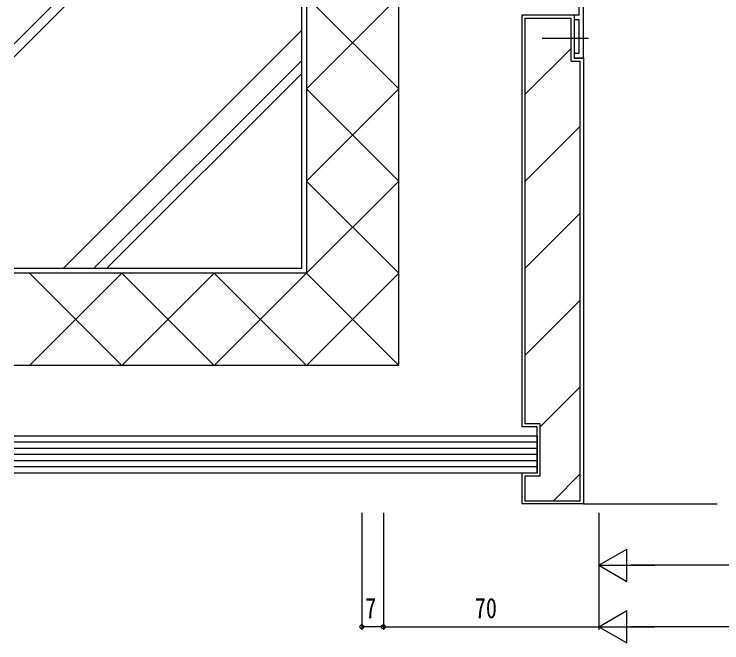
# Model space of a CAD drawing. Units: millimetres, scale not verified. Extents: x -1134 to 1133, y -806 to 806.
# Drawn here: x 114.7 to 344.7, y 12.5 to 217 of the extents above; entities that cross this region are included whole.
import ezdxf
from ezdxf.enums import TextEntityAlignment as Align

# ---------------------------------------------------------------- set-up
doc = ezdxf.new("R2010")
doc.units = ezdxf.units.MM
doc.header["$LTSCALE"] = 4
for name, color, linetype in [('0-2_YKK_11', 7, 'Continuous'), ('0-3_YKK_12', 2, 'Continuous'), ('0-5_YKK_D', 6, 'Continuous'), ('0-7_YSS_K', 3, 'Continuous'), ('0-8_YSS_KE', 3, 'Continuous')]:
    doc.layers.add(name, color=color, linetype=linetype)
doc.styles.add('ＭＳ ゴシック', font='')
doc.styles.get('ＭＳ ゴシック').set_extended_font_data('MS Gothic')

msp = doc.modelspace()

# ---------------------------------------------------------------- linework, layer by layer
at = {"layer": '0-2_YKK_11'}
msp.add_lwpolyline([(298.229, 220.202), (298.229, 216.702), (296.729, 216.702), (296.729, 215.202), (298.229, 215.202), (298.229, 204.202), (296.729, 204.202), (296.729, 202.702), (299.729, 202.702), (299.729, 222.702)], dxfattribs=at)
at = {"layer": '0-3_YKK_12'}
msp.add_line((286.305, 209.202), (301.346, 209.202), dxfattribs=at)
at = {"layer": '0-5_YKK_D'}
for p, q in [((227.729, 54.702), (227.729, 16.701)), ((234.729, 54.702), (234.729, 16.701)), ((234.729, 54.702), (234.729, 16.701)), ((304.729, 54.702), (304.729, 16.701)), ((304.729, 54.702), (304.729, 36.702)), ((304.729, 54.702), (304.729, 16.701)), ((304.729, 37.702), (313.822, 42.952)), ((313.822, 32.452), (313.822, 42.952)), ((304.729, 37.702), (313.822, 32.452)), ((304.729, 37.702), (322.916, 37.702)), ((394.229, 37.702), (315.229, 37.702)), ((304.729, 17.701), (313.822, 22.951)), ((313.822, 12.451), (313.822, 22.951)), ((234.729, 17.701), (227.729, 17.701)), ((234.729, 17.701), (304.729, 17.701)), ((304.729, 17.701), (313.822, 12.451)), ((304.729, 17.701), (322.916, 17.701)), ((723.41, 17.701), (315.229, 17.701))]:
    msp.add_line(p, q, dxfattribs=at)
for centre in [(227.729, 17.701), (234.729, 17.701), (234.729, 17.701)]:
    msp.add_circle(centre, 0.637, dxfattribs=at)
at = {"layer": '0-7_YSS_K'}
for p, q in [((208.229, 134.202), (208.229, 311.202)), ((208.229, 300.882), (114.729, 207.382)), ((208.229, 296.64), (114.729, 203.139)), ((209.73, 222.702), (239.73, 192.702)), ((209.73, 192.702), (238.23, 221.202)), ((280.729, 215.702), (280.729, 83.702)), ((280.729, 215.702), (295.729, 215.702)), ((295.729, 201.702), (295.729, 215.702)), ((208.229, 211.787), (130.645, 134.202)), ((295.729, 205.839), (280.729, 190.839)), ((208.229, 201.887), (140.544, 134.202)), ((295.729, 201.702), (298.729, 201.702)), ((298.729, 58.702), (298.729, 201.702)), ((208.229, 197.645), (144.787, 134.202)), ((209.729, 192.702), (239.73, 162.702)), ((209.73, 162.702), (239.73, 192.702)), ((298.729, 180.555), (280.729, 162.555)), ((209.729, 162.702), (239.73, 132.702)), ((209.73, 132.702), (239.73, 162.702)), ((298.729, 152.271), (280.729, 134.271)), ((208.229, 134.202), (114.729, 134.202)), ((119.729, 102.702), (149.73, 132.702)), ((119.73, 132.702), (149.73, 102.702)), ((149.729, 102.702), (179.73, 132.702)), ((149.73, 132.702), (179.73, 102.702)), ((179.729, 132.702), (209.73, 102.702)), ((179.73, 102.702), (209.73, 132.702)), ((209.729, 132.702), (239.73, 102.702)), ((209.73, 102.702), (239.73, 132.702)), ((298.729, 123.986), (280.729, 105.986)), ((298.729, 95.702), (285.729, 82.702)), ((285.729, 83.702), (280.729, 83.702)), ((285.729, 66.702), (285.729, 83.702)), ((284.729, 77.702), (114.729, 77.702)), ((284.729, 75.702), (114.729, 75.702)), ((284.729, 73.702), (114.729, 73.702)), ((284.729, 71.702), (114.729, 71.702)), ((284.729, 69.702), (114.729, 69.702)), ((285.729, 66.702), (280.729, 66.702)), ((280.729, 66.702), (280.729, 58.702)), ((298.729, 67.418), (290.013, 58.702)), ((280.729, 58.702), (298.729, 58.702)), ((299.729, 57.702), (343.229, 57.702))]:
    msp.add_line(p, q, dxfattribs=at)
at = {"layer": '0-8_YSS_KE'}
for p, q in [((209.729, 312.702), (209.729, 132.702)), ((239.73, 102.702), (239.731, 221.502)), ((279.729, 216.702), (279.729, 82.702)), ((296.729, 216.702), (279.729, 216.702)), ((296.729, 216.702), (296.729, 202.702)), ((299.729, 202.702), (296.729, 202.702)), ((299.729, 202.702), (299.729, 57.702)), ((209.729, 132.702), (114.729, 132.702)), ((239.73, 102.702), (114.729, 102.702)), ((284.729, 82.702), (279.729, 82.702)), ((284.729, 67.702), (284.729, 82.702)), ((284.729, 79.702), (114.729, 79.702)), ((284.729, 79.702), (284.729, 67.702)), ((284.729, 67.702), (114.729, 67.702)), ((279.729, 67.702), (279.729, 57.702)), ((284.729, 67.702), (279.729, 67.702)), ((299.729, 57.702), (279.729, 57.702))]:
    msp.add_line(p, q, dxfattribs=at)

# ---------------------------------------------------------------- texts
at = {"layer": '0-5_YKK_D', "style": 'ＭＳ ゴシック', "width": 0.8}
for s, p in [('7', (228.829, 18.501)), ('70', (264.449, 18.501))]:
    msp.add_text(s, height=6.598, dxfattribs=at).set_placement(p, align=Align.BOTTOM_LEFT)

doc.saveas('drawing.dxf')
